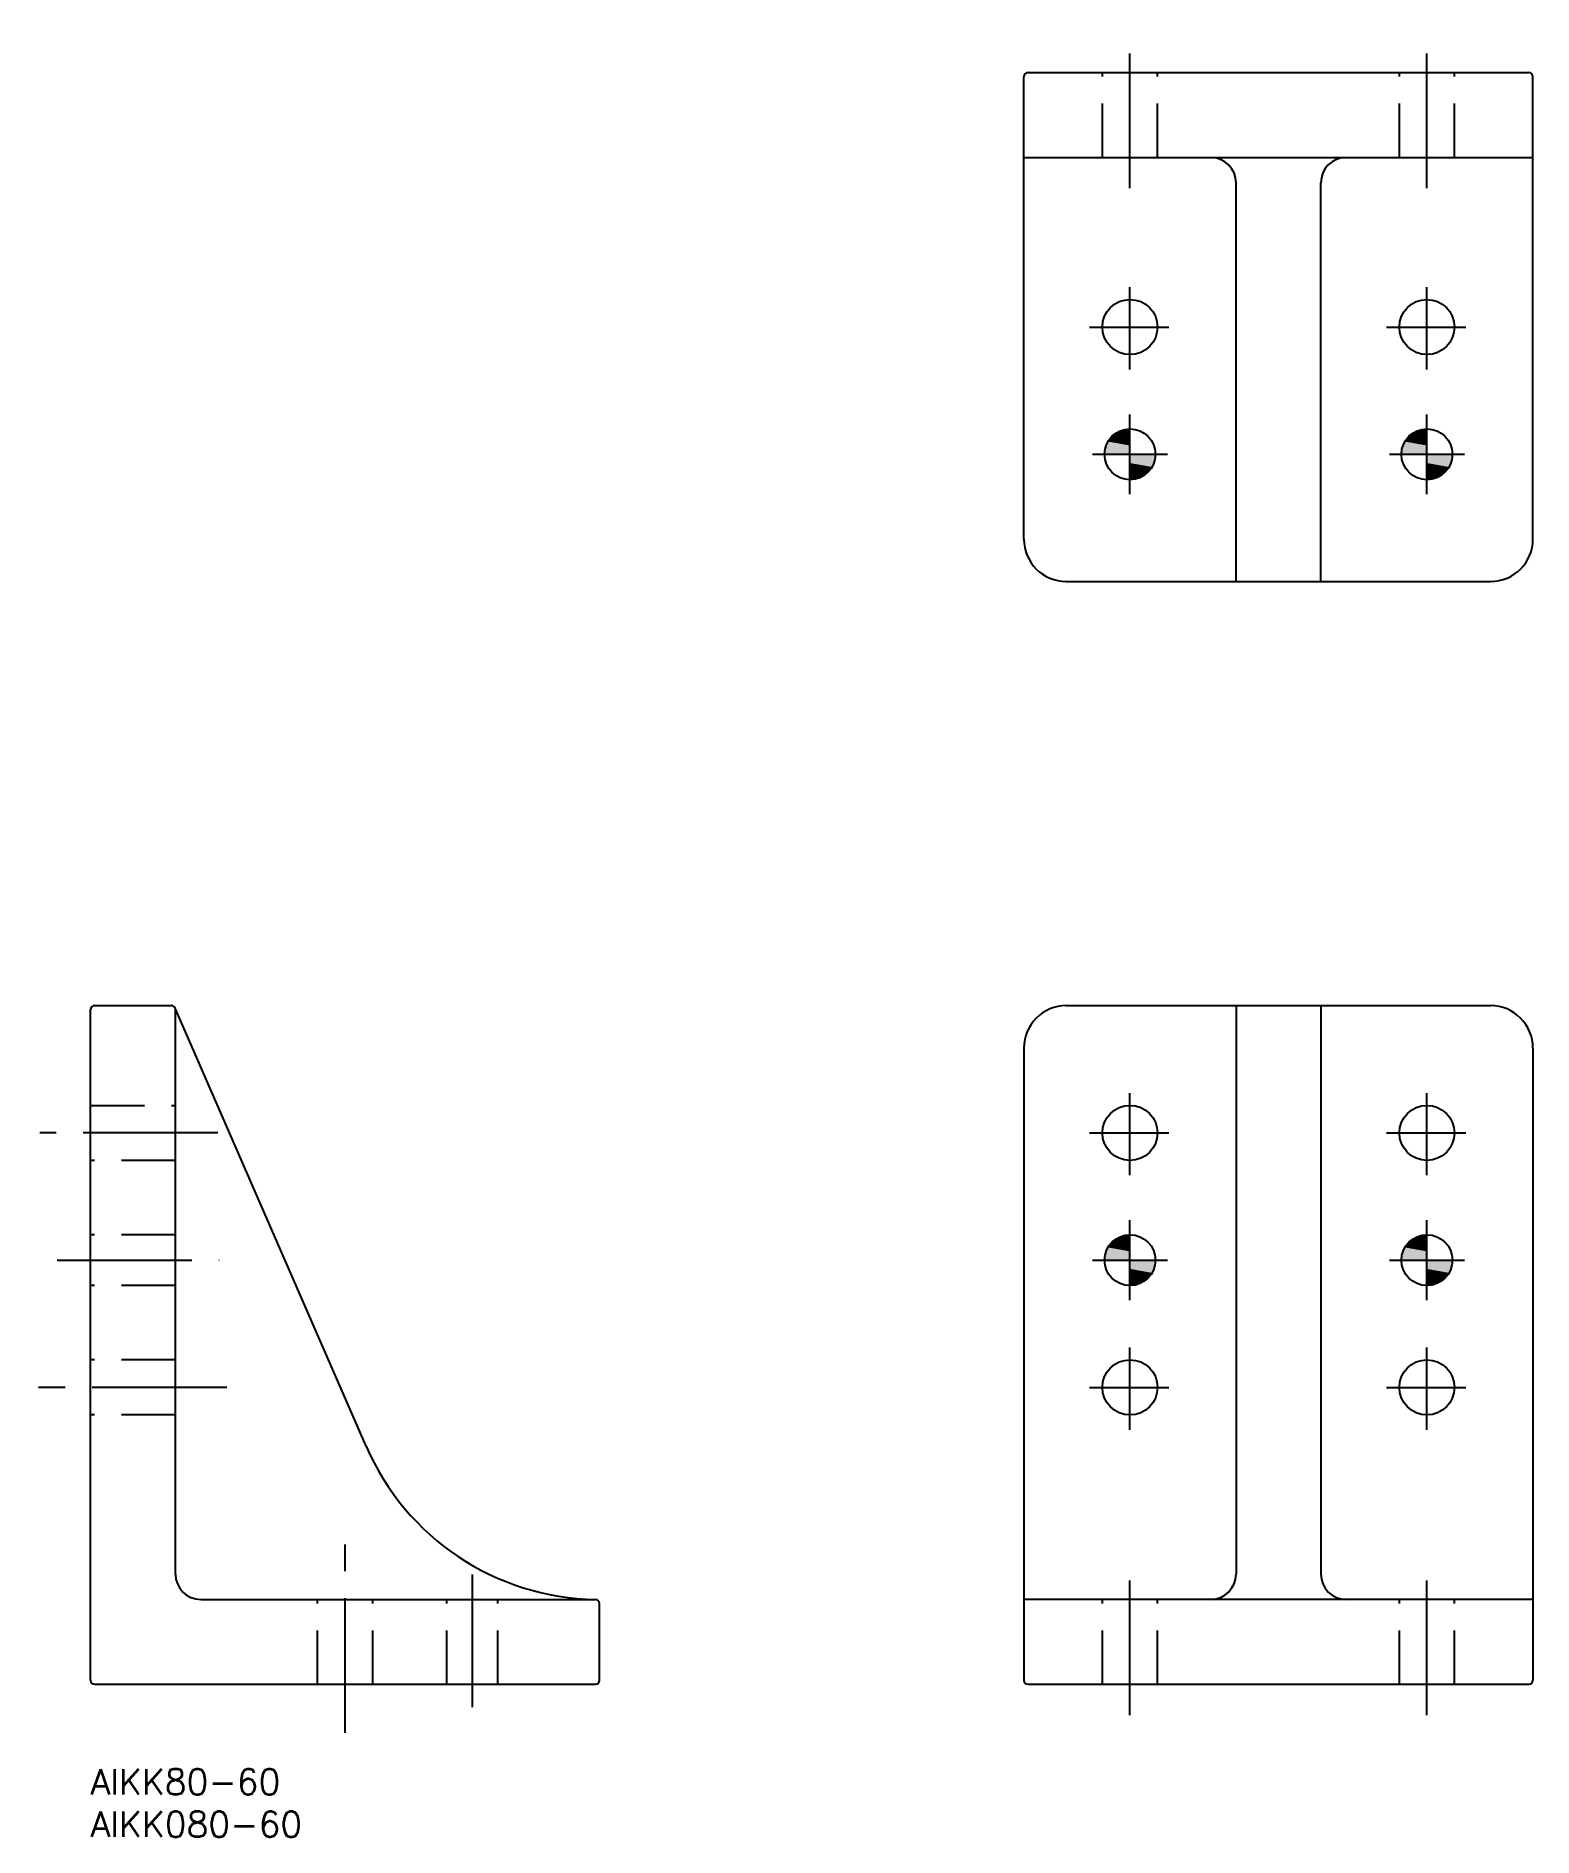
# Model space of a CAD drawing. Extents: x -6 to 170, y -8 to 204.
import ezdxf

# ---------------------------------------------------------------- set-up
doc = ezdxf.new("R2010")
doc.units = 0
doc.header["$LTSCALE"] = 0.5
doc.linetypes.add('CENTER', pattern=[50.8, 31.75, -6.35, 6.35, -6.35])
doc.linetypes.add('DASHED', pattern=[19.05, 12.7, -6.35])
for name, color, linetype in [('MSM_CENTER', 1, 'CENTER'), ('MSM_CONTINUOUS', 7, 'CONTINUOUS'), ('MSM_DASHED', 4, 'DASHED'), ('MSM_PART_NUMBER', 7, 'CONTINUOUS')]:
    doc.layers.add(name, color=color, linetype=linetype)
doc.styles.get("Standard").update_dxf_attribs({"font": 'txt.shx', "height": 3, "bigfont": 'bigfont.shx'})

# ---------------------------------------------------------------- blocks, each defined once
blk = doc.blocks.new('*U3')
at = {"layer": 'MSM_PART_NUMBER'}
blk.add_text('AIKK80-60', height=3, dxfattribs=at).set_placement((0, -3))
blk = doc.blocks.new('*U4')
at = {"layer": 'MSM_PART_NUMBER'}
blk.add_text('AIKK080-60', height=3, dxfattribs=at).set_placement((0, -8))
blk = doc.blocks.new('*U6')
at = {"layer": 'MSM_CONTINUOUS', "linetype": 'CONTINUOUS'}
for points in [[(120.2, 61.93), (119.9, 61.5), (122.5, 61.5)], [(120.57, 62.3), (120.2, 61.93), (122.5, 61.93)], [(121, 62.6), (120.57, 62.3), (122.5, 62.3)], [(121.47, 62.82), (121, 62.6), (122.5, 62.6)], [(121.98, 62.95), (121.47, 62.82), (122.5, 62.82)], [(122.5, 63), (121.98, 62.95), (122.5, 62.95)], [(119.55, 60.52), (119.5, 60), (122.5, 60)], [(119.68, 61.03), (119.55, 60.52), (122.5, 60.52)], [(119.9, 61.5), (119.68, 61.03), (122.5, 61.03)], [(122.5, 60), (122.5, 59.48), (125.45, 59.48)], [(122.5, 59.48), (122.5, 58.97), (125.32, 58.97)], [(122.5, 58.97), (122.5, 58.5), (125.1, 58.5)], [(122.5, 58.5), (122.5, 58.07), (124.8, 58.07)], [(122.5, 58.07), (122.5, 57.7), (124.43, 57.7)], [(122.5, 57.7), (122.5, 57.4), (124, 57.4)], [(122.5, 57.4), (122.5, 57.18), (123.53, 57.18)], [(122.5, 57.18), (122.5, 57.05), (123.02, 57.05)]]:
    blk.add_solid(points, dxfattribs=at)
at = {"layer": 'MSM_CONTINUOUS', "linetype": 'CONTINUOUS', "extrusion": (0, 0, -1)}
for points in [[(-120.2, 61.93), (-122.5, 61.93), (-122.5, 61.5)], [(-120.57, 62.3), (-122.5, 62.3), (-122.5, 61.93)], [(-121, 62.6), (-122.5, 62.6), (-122.5, 62.3)], [(-121.47, 62.82), (-122.5, 62.82), (-122.5, 62.6)], [(-121.98, 62.95), (-122.5, 62.95), (-122.5, 62.82)], [(-119.55, 60.52), (-122.5, 60.52), (-122.5, 60)], [(-119.68, 61.03), (-122.5, 61.03), (-122.5, 60.52)], [(-119.9, 61.5), (-122.5, 61.5), (-122.5, 61.03)], [(-122.5, 60), (-125.5, 60), (-125.45, 59.48)], [(-122.5, 59.48), (-125.45, 59.48), (-125.32, 58.97)], [(-122.5, 58.97), (-125.32, 58.97), (-125.1, 58.5)], [(-122.5, 58.5), (-125.1, 58.5), (-124.8, 58.07)], [(-122.5, 58.07), (-124.8, 58.07), (-124.43, 57.7)], [(-122.5, 57.7), (-124.43, 57.7), (-124, 57.4)], [(-122.5, 57.4), (-124, 57.4), (-123.53, 57.18)], [(-122.5, 57.18), (-123.53, 57.18), (-123.02, 57.05)], [(-122.5, 57.05), (-123.02, 57.05), (-122.5, 57)]]:
    blk.add_solid(points, dxfattribs=at)
blk = doc.blocks.new('*U7')
at = {"layer": 'MSM_CONTINUOUS', "linetype": 'CONTINUOUS'}
for points in [[(155.2, 61.93), (154.9, 61.5), (157.5, 61.5)], [(155.57, 62.3), (155.2, 61.93), (157.5, 61.93)], [(156, 62.6), (155.57, 62.3), (157.5, 62.3)], [(156.47, 62.82), (156, 62.6), (157.5, 62.6)], [(156.98, 62.95), (156.47, 62.82), (157.5, 62.82)], [(157.5, 63), (156.98, 62.95), (157.5, 62.95)], [(154.55, 60.52), (154.5, 60), (157.5, 60)], [(154.68, 61.03), (154.55, 60.52), (157.5, 60.52)], [(154.9, 61.5), (154.68, 61.03), (157.5, 61.03)], [(157.5, 60), (157.5, 59.48), (160.45, 59.48)], [(157.5, 59.48), (157.5, 58.97), (160.32, 58.97)], [(157.5, 58.97), (157.5, 58.5), (160.1, 58.5)], [(157.5, 58.5), (157.5, 58.07), (159.8, 58.07)], [(157.5, 58.07), (157.5, 57.7), (159.43, 57.7)], [(157.5, 57.7), (157.5, 57.4), (159, 57.4)], [(157.5, 57.4), (157.5, 57.18), (158.53, 57.18)], [(157.5, 57.18), (157.5, 57.05), (158.02, 57.05)]]:
    blk.add_solid(points, dxfattribs=at)
at = {"layer": 'MSM_CONTINUOUS', "linetype": 'CONTINUOUS', "extrusion": (0, 0, -1)}
for points in [[(-155.2, 61.93), (-157.5, 61.93), (-157.5, 61.5)], [(-155.57, 62.3), (-157.5, 62.3), (-157.5, 61.93)], [(-156, 62.6), (-157.5, 62.6), (-157.5, 62.3)], [(-156.47, 62.82), (-157.5, 62.82), (-157.5, 62.6)], [(-156.98, 62.95), (-157.5, 62.95), (-157.5, 62.82)], [(-154.55, 60.52), (-157.5, 60.52), (-157.5, 60)], [(-154.68, 61.03), (-157.5, 61.03), (-157.5, 60.52)], [(-154.9, 61.5), (-157.5, 61.5), (-157.5, 61.03)], [(-157.5, 60), (-160.5, 60), (-160.45, 59.48)], [(-157.5, 59.48), (-160.45, 59.48), (-160.32, 58.97)], [(-157.5, 58.97), (-160.32, 58.97), (-160.1, 58.5)], [(-157.5, 58.5), (-160.1, 58.5), (-159.8, 58.07)], [(-157.5, 58.07), (-159.8, 58.07), (-159.43, 57.7)], [(-157.5, 57.7), (-159.43, 57.7), (-159, 57.4)], [(-157.5, 57.4), (-159, 57.4), (-158.53, 57.18)], [(-157.5, 57.18), (-158.53, 57.18), (-158.02, 57.05)], [(-157.5, 57.05), (-158.02, 57.05), (-157.5, 57)]]:
    blk.add_solid(points, dxfattribs=at)
blk = doc.blocks.new('*U8')
at = {"layer": 'MSM_CONTINUOUS', "linetype": 'CONTINUOUS'}
for points in [[(155.57, 157.3), (155.2, 156.93), (157.5, 156.93)], [(156, 157.6), (155.57, 157.3), (157.5, 157.3)], [(156.47, 157.82), (156, 157.6), (157.5, 157.6)], [(156.98, 157.95), (156.47, 157.82), (157.5, 157.82)], [(157.5, 158), (156.98, 157.95), (157.5, 157.95)], [(154.55, 155.52), (154.5, 155), (157.5, 155)], [(154.68, 156.03), (154.55, 155.52), (157.5, 155.52)], [(154.9, 156.5), (154.68, 156.03), (157.5, 156.03)], [(155.2, 156.93), (154.9, 156.5), (157.5, 156.5)], [(157.5, 155), (157.5, 154.48), (160.45, 154.48)], [(157.5, 154.48), (157.5, 153.97), (160.32, 153.97)], [(157.5, 153.97), (157.5, 153.5), (160.1, 153.5)], [(157.5, 153.5), (157.5, 153.07), (159.8, 153.07)], [(157.5, 153.07), (157.5, 152.7), (159.43, 152.7)], [(157.5, 152.7), (157.5, 152.4), (159, 152.4)], [(157.5, 152.4), (157.5, 152.18), (158.53, 152.18)], [(157.5, 152.18), (157.5, 152.05), (158.02, 152.05)]]:
    blk.add_solid(points, dxfattribs=at)
at = {"layer": 'MSM_CONTINUOUS', "linetype": 'CONTINUOUS', "extrusion": (0, 0, -1)}
for points in [[(-155.57, 157.3), (-157.5, 157.3), (-157.5, 156.93)], [(-156, 157.6), (-157.5, 157.6), (-157.5, 157.3)], [(-156.47, 157.82), (-157.5, 157.82), (-157.5, 157.6)], [(-156.98, 157.95), (-157.5, 157.95), (-157.5, 157.82)], [(-154.55, 155.52), (-157.5, 155.52), (-157.5, 155)], [(-154.68, 156.03), (-157.5, 156.03), (-157.5, 155.52)], [(-154.9, 156.5), (-157.5, 156.5), (-157.5, 156.03)], [(-155.2, 156.93), (-157.5, 156.93), (-157.5, 156.5)], [(-157.5, 155), (-160.5, 155), (-160.45, 154.48)], [(-157.5, 154.48), (-160.45, 154.48), (-160.32, 153.97)], [(-157.5, 153.97), (-160.32, 153.97), (-160.1, 153.5)], [(-157.5, 153.5), (-160.1, 153.5), (-159.8, 153.07)], [(-157.5, 153.07), (-159.8, 153.07), (-159.43, 152.7)], [(-157.5, 152.7), (-159.43, 152.7), (-159, 152.4)], [(-157.5, 152.4), (-159, 152.4), (-158.53, 152.18)], [(-157.5, 152.18), (-158.53, 152.18), (-158.02, 152.05)], [(-157.5, 152.05), (-158.02, 152.05), (-157.5, 152)]]:
    blk.add_solid(points, dxfattribs=at)
blk = doc.blocks.new('*U9')
at = {"layer": 'MSM_CONTINUOUS', "linetype": 'CONTINUOUS'}
for points in [[(120.57, 157.3), (120.2, 156.93), (122.5, 156.93)], [(121, 157.6), (120.57, 157.3), (122.5, 157.3)], [(121.47, 157.82), (121, 157.6), (122.5, 157.6)], [(121.98, 157.95), (121.47, 157.82), (122.5, 157.82)], [(122.5, 158), (121.98, 157.95), (122.5, 157.95)], [(119.55, 155.52), (119.5, 155), (122.5, 155)], [(119.68, 156.03), (119.55, 155.52), (122.5, 155.52)], [(119.9, 156.5), (119.68, 156.03), (122.5, 156.03)], [(120.2, 156.93), (119.9, 156.5), (122.5, 156.5)], [(122.5, 155), (122.5, 154.48), (125.45, 154.48)], [(122.5, 154.48), (122.5, 153.97), (125.32, 153.97)], [(122.5, 153.97), (122.5, 153.5), (125.1, 153.5)], [(122.5, 153.5), (122.5, 153.07), (124.8, 153.07)], [(122.5, 153.07), (122.5, 152.7), (124.43, 152.7)], [(122.5, 152.7), (122.5, 152.4), (124, 152.4)], [(122.5, 152.4), (122.5, 152.18), (123.53, 152.18)], [(122.5, 152.18), (122.5, 152.05), (123.02, 152.05)]]:
    blk.add_solid(points, dxfattribs=at)
at = {"layer": 'MSM_CONTINUOUS', "linetype": 'CONTINUOUS', "extrusion": (0, 0, -1)}
for points in [[(-120.57, 157.3), (-122.5, 157.3), (-122.5, 156.93)], [(-121, 157.6), (-122.5, 157.6), (-122.5, 157.3)], [(-121.47, 157.82), (-122.5, 157.82), (-122.5, 157.6)], [(-121.98, 157.95), (-122.5, 157.95), (-122.5, 157.82)], [(-119.55, 155.52), (-122.5, 155.52), (-122.5, 155)], [(-119.68, 156.03), (-122.5, 156.03), (-122.5, 155.52)], [(-119.9, 156.5), (-122.5, 156.5), (-122.5, 156.03)], [(-120.2, 156.93), (-122.5, 156.93), (-122.5, 156.5)], [(-122.5, 155), (-125.5, 155), (-125.45, 154.48)], [(-122.5, 154.48), (-125.45, 154.48), (-125.32, 153.97)], [(-122.5, 153.97), (-125.32, 153.97), (-125.1, 153.5)], [(-122.5, 153.5), (-125.1, 153.5), (-124.8, 153.07)], [(-122.5, 153.07), (-124.8, 153.07), (-124.43, 152.7)], [(-122.5, 152.7), (-124.43, 152.7), (-124, 152.4)], [(-122.5, 152.4), (-124, 152.4), (-123.53, 152.18)], [(-122.5, 152.18), (-123.53, 152.18), (-123.02, 152.05)], [(-122.5, 152.05), (-123.02, 152.05), (-122.5, 152)]]:
    blk.add_solid(points, dxfattribs=at)

msp = doc.modelspace()

# ---------------------------------------------------------------- linework, layer by layer
at = {"layer": 'MSM_CENTER'}
for p, q in [((122.5, 186.36), (122.5, 204.31)), ((157.5, 186.36), (157.5, 204.31)), ((122.5, 165.01), (122.5, 174.7)), ((157.5, 165.01), (157.5, 174.7)), ((117.73, 170), (127.1, 170)), ((152.73, 170), (162.1, 170)), ((122.5, 150.3), (122.5, 159.7)), ((157.5, 150.3), (157.5, 159.7)), ((118.08, 155), (126.92, 155)), ((153.08, 155), (161.92, 155)), ((122.5, 70.01), (122.5, 79.7)), ((157.5, 70.01), (157.5, 79.7)), ((14.99, 75), (-5.98, 75)), ((117.73, 75), (127.1, 75)), ((152.73, 75), (162.1, 75)), ((122.5, 55.3), (122.5, 64.7)), ((157.5, 55.3), (157.5, 64.7)), ((-3.95, 60), (15.14, 60)), ((118.08, 60), (126.92, 60)), ((153.08, 60), (161.92, 60)), ((122.5, 40.01), (122.5, 49.7)), ((157.5, 40.01), (157.5, 49.7)), ((16.07, 45), (-6.43, 45)), ((117.73, 45), (127.1, 45)), ((152.73, 45), (162.1, 45)), ((30, 4.27), (30, 27.09)), ((122.5, 6.36), (122.5, 24.31)), ((157.5, 6.36), (157.5, 24.31)), ((45, 7.3), (45, 22.96))]:
    msp.add_line(p, q, dxfattribs=at)
at = {"layer": 'MSM_CONTINUOUS'}
for p, q in [((110.5, 200), (169.5, 200)), ((110, 145), (110, 199.5)), ((170, 145), (170, 199.5)), ((110, 190), (170, 190)), ((135, 140), (135, 187)), ((145, 140), (145, 187)), ((115, 140), (165, 140)), ((0, 10.5), (0, 89.5)), ((0.5, 90), (9.5, 90)), ((32.47, 38.08), (9.96, 89.7)), ((10, 23), (10, 89.5)), ((115, 90), (165, 90)), ((135, 90), (135, 23)), ((145, 90), (145, 23)), ((110, 85), (110, 10.5)), ((170, 85), (170, 10.5)), ((13, 20), (59.5, 20)), ((60, 10.5), (60, 19.5)), ((170, 20), (110, 20)), ((0.5, 10), (59.5, 10)), ((110.5, 10), (169.5, 10))]:
    msp.add_line(p, q, dxfattribs=at)
for centre, radius in [((122.5, 170), 3.25), ((157.5, 170), 3.25), ((122.5, 155), 3), ((157.5, 155), 3), ((122.5, 75), 3.25), ((157.5, 75), 3.25), ((122.5, 60), 3), ((157.5, 60), 3), ((122.5, 45), 3.25), ((157.5, 45), 3.25)]:
    msp.add_circle(centre, radius, dxfattribs=at)
for centre, radius, start, end in [((110.5, 199.5), 0.5, 90, 180), ((169.5, 199.5), 0.5, 0, 90), ((132, 187), 3, 0, 90), ((148, 187), 3, 90, 180), ((115, 145), 5, 180, 270), ((165, 145), 5, 270, 0), ((0.5, 89.5), 0.5, 90, 180), ((9.5, 89.5), 0.5, 0, 90), ((115, 85), 5, 90, 180), ((165, 85), 5, 0, 90), ((60, 50), 30, 203.4002, 269.0763), ((13, 23), 3, 180, 270), ((132, 23), 3, 270, 0), ((148, 23), 3, 180, 270), ((59.5, 19.5), 0.5, 0, 90), ((0.5, 10.5), 0.5, 180, 270), ((59.5, 10.5), 0.5, 270, 0), ((110.5, 10.5), 0.5, 180, 270), ((169.5, 10.5), 0.5, 270, 0)]:
    msp.add_arc(centre, radius, start, end, dxfattribs=at)
at = {"layer": 'MSM_DASHED'}
for p, q in [((119.25, 190), (119.25, 200)), ((125.75, 190), (125.75, 200)), ((154.25, 190), (154.25, 200)), ((160.75, 190), (160.75, 200)), ((0, 78.25), (10, 78.25)), ((10, 71.75), (0, 71.75)), ((10, 63), (0, 63)), ((10, 57), (0, 57)), ((10, 48.25), (0, 48.25)), ((10, 41.75), (0, 41.75)), ((26.75, 10), (26.75, 20)), ((33.25, 10), (33.25, 20)), ((42, 10), (42, 20)), ((48, 10), (48, 20)), ((119.25, 10), (119.25, 20)), ((125.75, 10), (125.75, 20)), ((154.25, 10), (154.25, 20)), ((160.75, 10), (160.75, 20))]:
    msp.add_line(p, q, dxfattribs=at)

# ---------------------------------------------------------------- block references
at = {"layer": 'MSM_CONTINUOUS', "linetype": 'CONTINUOUS'}
for name in ['*U9', '*U8', '*U6', '*U7']:
    msp.add_blockref(name, (0, 0), dxfattribs=at)
at = {"layer": 'MSM_CONTINUOUS'}
for name in ['*U3', '*U4']:
    msp.add_blockref(name, (0, 0), dxfattribs=at)

doc.saveas('drawing.dxf')
